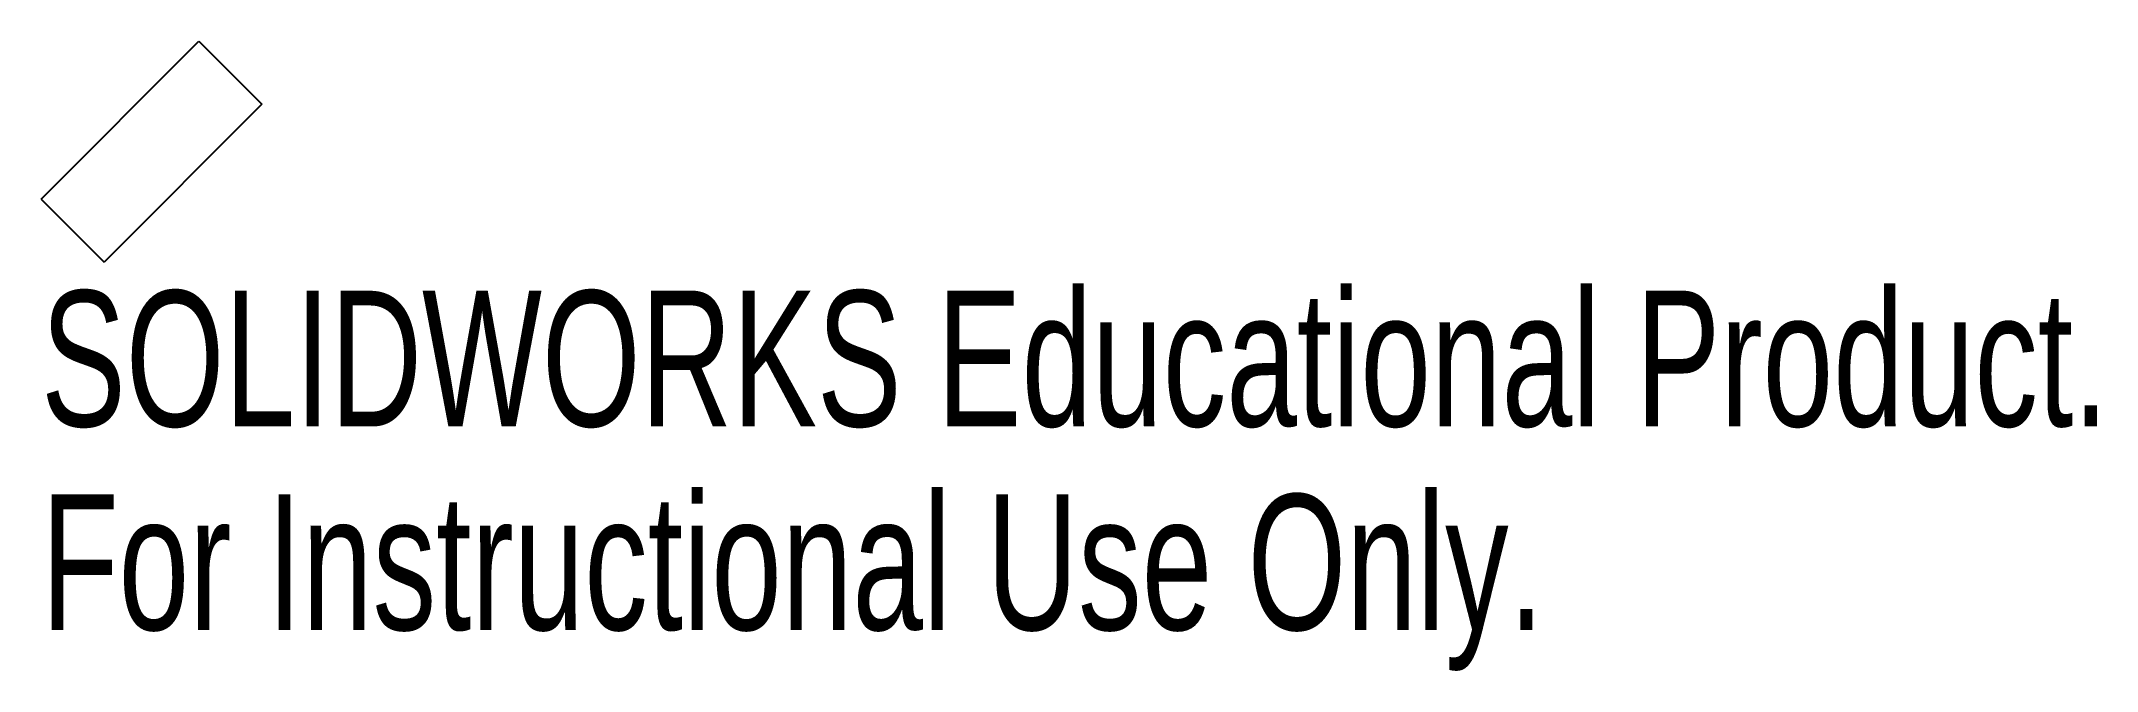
# Paper-space layout 'Flat-Pattern53' of a CAD drawing. Header units: inches. Extents: x -1.04 to 1.85, y 8.21 to 9.09.
import ezdxf

# ---------------------------------------------------------------- set-up
doc = ezdxf.new("R2010")
doc.units = ezdxf.units.IN
doc.header["$MEASUREMENT"] = 0
doc.styles.add('SLDTEXTSTYLE0', font='TXT', dxfattribs={"width": 0.7})

psp = doc.layouts.new('Flat-Pattern53')

# ---------------------------------------------------------------- linework, layer by layer
at = {"color": 7, "linetype": 'Continuous', "lineweight": 25}
for p, q in [((-1.0379, 8.869), (-0.8164, 9.0904)), ((-0.8164, 9.0904), (-0.728, 9.0021)), ((-0.728, 9.0021), (-0.9495, 8.7806)), ((-1.0379, 8.869), (-0.9495, 8.7806))]:
    psp.add_line(p, q, dxfattribs=at)

# ---------------------------------------------------------------- texts
at = {"color": 7, "linetype": 'Continuous', "char_height": 0.1903, "attachment_point": 1, "style": 'SLDTEXTSTYLE0'}
for s, insert in [('SOLIDWORKS Educational Product.', (-1.0379, 8.7405)), ('For Instructional Use Only.', (-1.0379, 8.455))]:
    psp.add_mtext(s, dxfattribs=dict(at, insert=insert))

doc.saveas('drawing.dxf')
